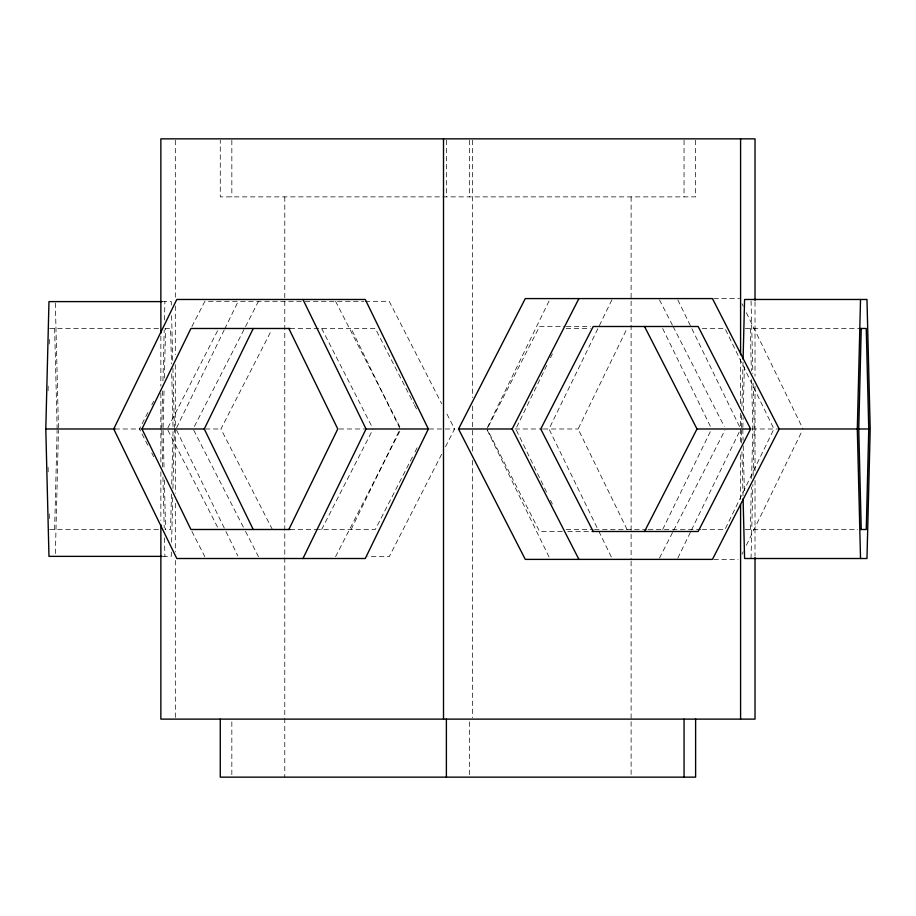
<?xml version="1.0" encoding="UTF-8"?>
<svg xmlns="http://www.w3.org/2000/svg" width="916" height="916" viewBox="0 0 916 916"><rect width="100%" height="100%" fill="white"/><g stroke="black" fill="none" stroke-linecap="round" stroke-linejoin="round"><path stroke-width="0.69" stroke-dasharray="4.58 3.44" d="M48.09 390.766L48.227 385.109M49.258 344.05L49.395 338.393M54.639 529.494L57.113 430.405M55.384 553.539L58.452 430.405M161.777 427.566L162.693 390.777M162.945 380.861L164.216 329.909M164.456 320.005L164.914 301.604M163.117 427.566L164.101 387.937M164.353 378.022L165.59 328.478M171.464 494.102L170.594 529.494L164.937 529.494M171.716 484.198L173.09 428.986M171.361 552.119L171.258 556.367L162.086 556.367M171.613 542.215L172.769 495.51M172.952 488.434L174.429 428.986M741.399 427.566L741.708 414.753M741.926 406.212L743.025 362.095M742.842 427.566L743.082 417.662M743.265 410.586L744.353 366.698M750.307 529.494L751.372 487.026M751.578 478.53L752.815 428.986L751.578 379.442M751.028 558.508L752.872 484.495M753.089 475.954L754.257 428.986L753.089 382.018M176.639 427.703L224.111 330.241M224.729 328.959L238.469 300.757M351.137 529.494L400.097 428.986L351.137 328.478M487.323 427.703L549.589 299.887M546.783 365.381L515.8 428.986L546.783 492.602M550.505 357.744L552.359 353.931M611.888 299.887L549.005 428.986L598.194 529.963M627.059 529.494L578.111 428.986L627.059 328.478M662.669 529.494L711.618 428.986M677.84 558.084L690.916 531.246M691.534 529.963L740.094 430.268M742.006 554.249L743.254 551.695M746.368 545.306L802.405 430.268M147.877 412.555L139.461 428.986L147.877 445.416M151.758 404.964L153.705 401.174M191.891 326.588L204.841 301.307L304.318 301.307M167.949 427.715L218.1 329.76M194.398 426.455L244.881 327.848M245.534 326.588L258.472 301.307M272.396 529.494L220.939 428.986L271.743 329.76M321.665 529.494L373.121 428.986M335.588 556.676L400.315 430.257M412.429 456.981L375.308 529.494L318.814 529.494M415.04 451.886L417.639 446.802M441.649 454.267L389.22 556.676L367.911 556.676M445.531 446.687L454.599 428.986L445.531 411.284M488.388 426.455L539.57 326.497L565.092 326.497M659.451 558.119L673.065 531.532M673.718 530.272L724.922 430.257M713.839 298.616L739.521 298.616M305.371 301.307L363.812 301.307M365.232 301.307L389.22 301.307L441.649 403.704M162.086 301.604L171.258 301.604L171.361 305.852M566.386 326.497L590.625 326.497M49.636 328.478L159.281 328.478M164.937 328.478L170.594 328.478L171.464 363.87M290.12 328.478L375.308 328.478L413.734 403.544M566.168 328.478L590.293 328.478M702.263 328.478L724.968 328.478L773.928 428.986L724.968 529.494L702.263 529.494M745.303 328.478L859.838 328.478M115.004 428.986L140.606 428.986M205.413 428.986L220.939 428.986M339.206 428.986L364.694 428.986M429.192 428.986L454.599 428.986M515.021 428.986L542.707 428.986M543.348 428.986L578.111 428.986M752.047 428.986L776.883 428.986M49.636 529.494L159.281 529.494M290.12 529.494L318.138 529.494M566.168 529.494L593.133 529.494M594.495 529.494L646.925 529.494M648.345 529.494L700.843 529.494M745.303 529.494L857.765 529.494M562.264 531.486L539.57 531.486L487.094 428.986M567.794 531.486L590.625 531.486M713.839 559.367L738.101 559.367M659.451 299.853L672.424 325.169M673.065 326.44L724.27 426.455M414.387 404.815L416.998 409.899M335.588 301.307L400.956 428.986M321.665 328.478L372.469 427.715M193.757 430.257L244.881 530.124M245.534 531.383L258.472 556.676M167.949 430.257L218.1 528.223M151.758 453.008L153.705 456.798M191.891 531.383L204.841 556.676M742.006 303.723L743.254 306.276M746.368 312.677L803.023 428.986M677.84 299.887L740.094 427.703M662.669 328.478L710.999 427.715M598.812 531.246L611.888 558.084M550.505 500.228L552.359 504.052M487.323 430.268L549.589 558.084M176.639 430.268L225.359 530.295M225.977 531.578L237.851 555.943M751.063 300.895L752.872 373.476M750.307 328.478L751.372 370.946M742.807 428.986L743.082 440.31M743.231 445.978L744.353 491.274M741.399 430.405L741.708 443.218M741.926 451.76L743.025 495.877M171.613 315.757L172.769 362.461M172.918 368.129L174.395 427.566M171.716 373.785L173.055 427.566M163.117 430.405L164.101 470.034M164.353 479.95L165.59 529.494M161.777 430.405L162.693 467.206M162.945 477.11L164.216 528.063M164.456 537.967L164.914 556.367M55.349 303.024L58.487 428.986M54.639 328.478L57.147 428.986M48.09 467.206L48.227 472.874M49.258 513.922L49.395 519.578M755.024 301.788L755.024 376.11M755.024 386.105L755.024 471.866M755.024 480.442L755.024 556.184M740.586 358.957L740.586 404.689M740.586 413.265L740.586 444.707M740.586 454.714L740.586 500.445M695.61 140.274L695.61 196.883L220.275 196.883L220.275 140.274M684.057 140.274L684.057 196.883M631.113 196.883L631.113 532.746M631.113 534.177L631.113 559.905M631.113 561.336L631.113 775.715M472.393 140.285L472.393 397.544M472.393 406.12L472.393 427.554M472.393 430.417L472.393 451.851M472.393 460.427L472.393 717.686M469.507 140.274L469.507 196.883M469.507 721.945L469.507 775.726M446.39 140.274L446.39 196.883M284.773 196.883L284.773 777.146M231.84 140.274L231.84 196.883M231.84 721.945L231.84 777.146M175.311 140.285L175.311 298.925M175.311 306.07L175.311 354.664M175.311 364.671L175.311 493.3M175.311 503.308L175.311 551.901M175.311 560.477L175.311 717.686M160.861 336.092L160.861 386.105M160.861 393.262L160.861 463.29M160.861 471.866L160.861 520.46"/><path stroke-width="1.37" d="M162.086 556.367L48.972 556.367L45.8 428.986L48.972 301.604L162.086 301.604M743.094 359.244L744.582 299.475L866.971 299.475L870.2 428.986L866.971 558.508L744.582 558.508L743.094 498.728M860.525 558.508L857.307 428.986L860.525 299.475M861.246 328.478L858.75 428.986L861.246 529.494M860.593 328.478L866.25 328.478L868.757 428.986L866.25 529.494L860.593 529.494M290.12 529.494L190.929 529.494L141.969 428.986L190.929 328.478L290.12 328.478M253.228 529.494L204.279 428.986L253.228 328.478M288.826 529.494L337.786 428.986L288.826 328.478M302.967 558.508L366.045 428.986L302.967 299.475M428.356 428.986L365.266 558.508L176.788 558.508L113.71 428.986L176.788 299.475L365.266 299.475L428.356 428.986L366.045 428.986M458.515 428.986L525.28 298.582L712.442 298.582L779.207 428.986L712.442 559.39L525.28 559.39L458.515 428.986L512.159 428.986L578.923 298.582M644.52 531.486L696.996 428.986L644.52 326.497M593.213 531.486L540.738 428.986L593.213 326.497L698.152 326.497L750.628 428.986L698.152 531.486L592.045 531.486M45.8 428.986L115.084 428.986M141.969 428.986L204.279 428.986M696.996 428.986L750.628 428.986M778.119 428.986L857.307 428.986M858.853 428.986L868.757 428.986M512.159 428.986L578.923 559.39M755.024 300.356L755.024 138.854L160.861 138.854L160.861 333.229M755.024 557.615L755.024 719.117L160.861 719.117L160.861 524.742M740.586 138.854L740.586 354.664M740.586 504.739L740.586 719.117M695.61 719.117L695.61 777.146L220.275 777.146L220.275 719.117M684.057 719.117L684.057 777.146M446.39 719.117L446.39 777.146M443.504 138.854L443.504 719.117"/></g></svg>
